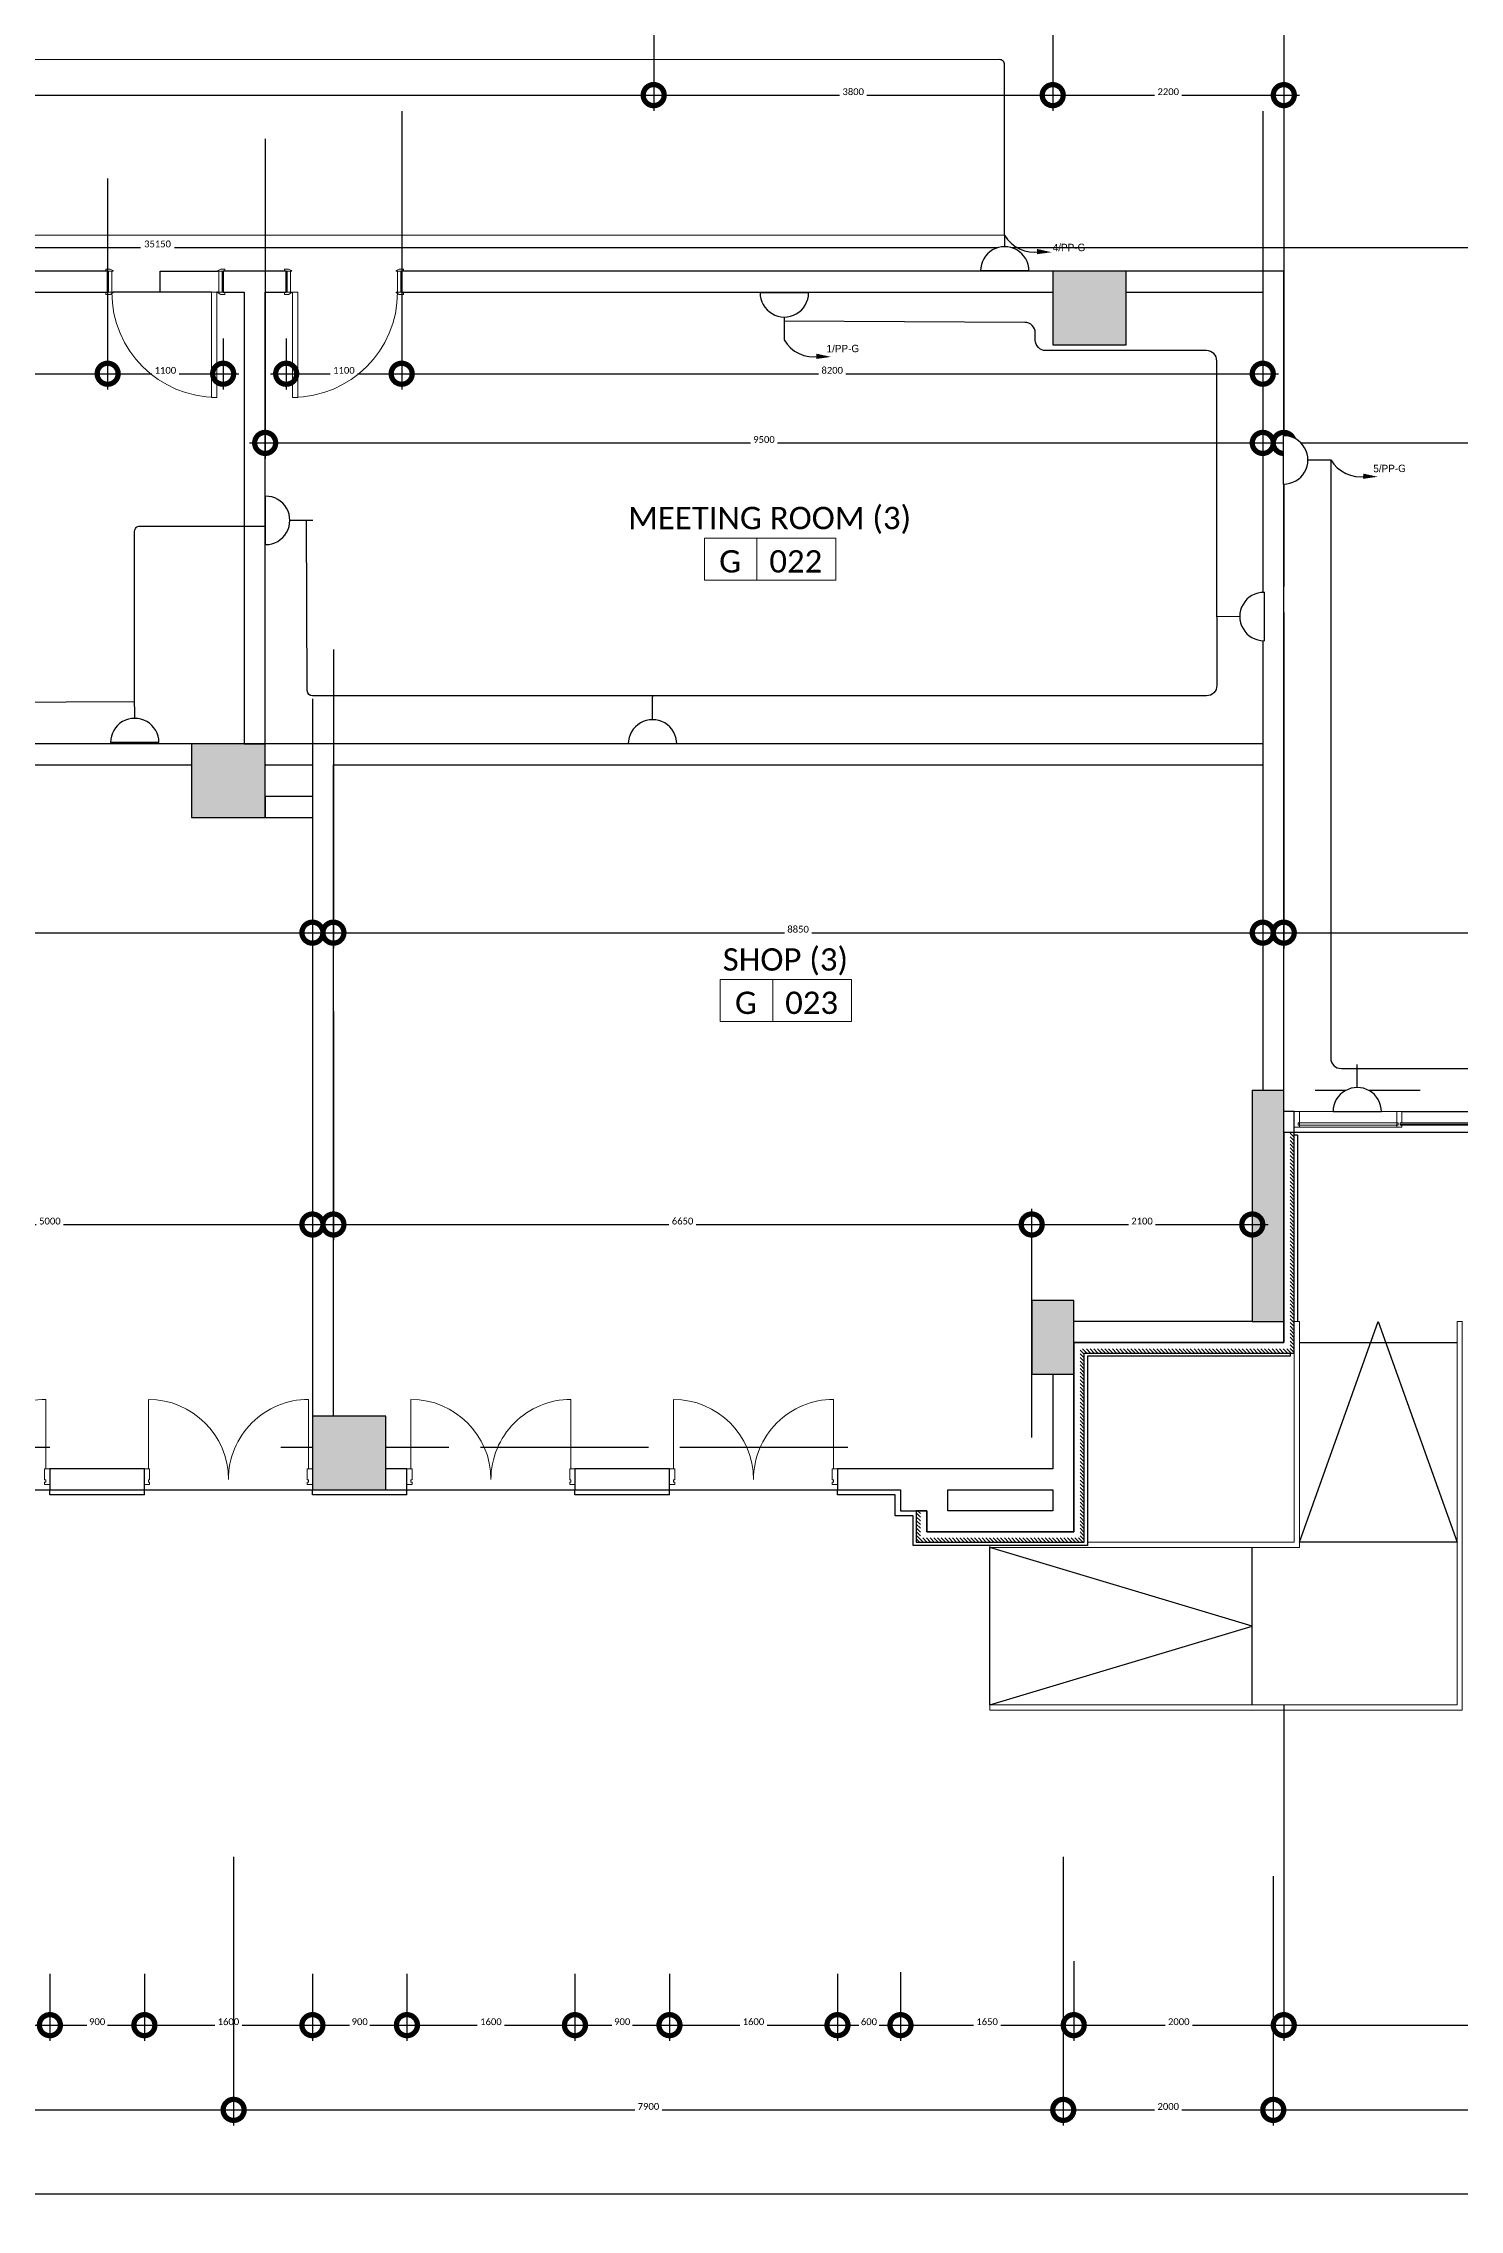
# Model space of a CAD drawing. Header units: metres. Extents: x 15.7 to 112.1, y 4.7 to 71.5.
# Drawn here: x 45.98 to 59.47, y 4.69 to 25.32 of the extents above; entities that cross this region are included whole.
import ezdxf

# ---------------------------------------------------------------- set-up
doc = ezdxf.new("R2010")
doc.units = ezdxf.units.M
doc.set_wipeout_variables(frame=1)
doc.linetypes.add('ECG_Line-Ptrn-Sold', pattern=[9144.001000000002, 9144.000000000002, -0.001])
doc.layers.get('0').update_dxf_attribs({"color": 3})
doc.layers.add('00', color=252, linetype='Continuous')
doc.layers.add('E-SOCKET', color=3, linetype='Continuous')
for name, color, linetype, lineweight in [('A-DIM', 7, 'Continuous', 5), ('A-DOOR', 5, 'Continuous', 5), ('A-ELEV', 1, 'ECG_Line-Ptrn-Sold', 9), ('A-FLOR-HRAL', 1, 'Continuous', 9), ('A-TEXT', 7, 'ECG_Line-Ptrn-Sold', 13), ('A-WIN', 4, 'ECG_Line-Ptrn-Sold', 5)]:
    doc.layers.add(name, color=color, linetype=linetype, lineweight=lineweight)
doc.styles.add('Calibri', font='calibri.ttf', dxfattribs={"height": 0.2126391096979332})
doc.dimstyles.new('ECG_Dimn-Detl-100', dxfattribs={"dimscale": 0.3048, "dimtxt": 0.25, "dimasz": 1.312335958005249, "dimexe": 0.4921259842519685, "dimexo": 0.0625, "dimgap": 0, "dimtad": 1, "dimdec": 0, "dimlfac": 1000, "dimzin": 0, "dimdsep": 46, "dimtxsty": 'Calibri', "dimblk1": 'DOTSMALL', "dimblk2": 'DOTSMALL', "dimsah": 1, "dimcen": 0.09, "dimdle": 0.4921259842519685, "dimazin": 0, "dimtfac": 1, "dimtdec": 4, "dimtix": 1, "dimtmove": 0, "dimatfit": 3, "dimfxl": 0.4921259842519685, "dimfxlon": 1, "dimtvp": 1, "dimtolj": 1, "dimtzin": 0, "dimarcsym": 2})
doc.dimstyles.new('ECG_Dimn-Detl-100_1', dxfattribs={"dimscale": 0.3048, "dimtxt": 0.25, "dimasz": 1.312335958005249, "dimexe": 0.4921259842519685, "dimexo": 0.0625, "dimgap": 0, "dimtad": 1, "dimdec": 0, "dimlfac": 1000, "dimzin": 0, "dimdsep": 46, "dimtxsty": 'Calibri', "dimblk1": 'DOTSMALL', "dimblk2": 'DOTSMALL', "dimsah": 1, "dimcen": 0.09, "dimdle": 0.4921259842519685, "dimazin": 0, "dimtfac": 1, "dimtdec": 4, "dimtix": 1, "dimtmove": 2, "dimatfit": 3, "dimfxl": 0.4921259842519685, "dimfxlon": 1, "dimtvp": 1, "dimtolj": 1, "dimtzin": 0, "dimarcsym": 2})
doc.dimstyles.new('ECG_Dimn-Detl-100_2', dxfattribs={"dimscale": 0.3048, "dimtxt": 0.25, "dimasz": 1.312335958005249, "dimexe": 0.4921259842519685, "dimexo": 0.0625, "dimgap": 0, "dimtad": 1, "dimdec": 0, "dimlfac": 1000, "dimzin": 0, "dimdsep": 46, "dimtxsty": 'Calibri', "dimblk1": 'DOTSMALL', "dimblk2": 'DOTSMALL', "dimsah": 1, "dimcen": 0.09, "dimdle": 0.4921259842519685, "dimazin": 0, "dimtfac": 1, "dimtdec": 4, "dimtix": 1, "dimtmove": 0, "dimatfit": 3, "dimfxl": 0.4921259842519685, "dimfxlon": 1, "dimtvp": 1, "dimtolj": 1, "dimtzin": 0, "dimarcsym": 2})
pattern_1 = [(135, (0, 0), (-0.01767766952966369, -0.01767766952966369), [])]

# ---------------------------------------------------------------- blocks, each defined once
blk = doc.blocks.new('ECG_ Door-Single Leaf-Gnrc - 1100x2200 mm-2068461-GROUND FLOOR PLAN')
at = {"layer": 'A-DOOR'}
for p, q in [((-0.5669999999999624, 0.12), (-0.5269999999999624, 0.12)), ((-0.5669999999999624, 0.1000000000000001), (-0.5669999999999624, 0.12)), ((-0.4969999999999624, 0.1000000000000001), (-0.5499999999999905, 0.1000000000000001)), ((-0.5420000000002781, 0.1), (-0.5100000000002675, 0.1)), ((-0.5420000000002781, -0.1000000000009699), (-0.5420000000002781, 0.1)), ((-0.5269999999999624, 0.12), (-0.5009999999999624, 0.106)), ((-0.5100000000002675, 0.1), (-0.5100000000002675, -0.1000000000009699)), ((0.5499999999999646, 0.1000000000000001), (0.4970000000000309, 0.1000000000000001)), ((0.501000000000031, 0.106), (0.5270000000000309, 0.12)), ((0.5099999999997161, 0.1), (0.541999999999727, 0.1)), ((0.5099999999997161, -0.1000000000009699), (0.5099999999997161, 0.1)), ((0.5270000000000309, 0.12), (0.5670000000000309, 0.12)), ((0.541999999999727, 0.1), (0.541999999999727, -0.1000000000009699)), ((0.5670000000000309, 0.12), (0.5670000000000307, 0.1000000000000001)), ((-0.5669999999999621, -0.1200000000009715), (-0.566999999999962, -0.1000000000009752)), ((-0.526999999999962, -0.1200000000009748), (-0.5669999999999621, -0.1200000000009715)), ((-0.54999999999999, -0.1000000000009743), (-0.4969999999999621, -0.1000000000009715)), ((-0.5100000000002675, -0.1000000000009699), (-0.5420000000002781, -0.1000000000009699)), ((-0.5009999999999623, -0.1060000000009714), (-0.526999999999962, -0.1200000000009748)), ((0.4400000000000354, -0.1000000000009684), (0.4900000000000354, -0.1000000000009684)), ((0.4400000000000354, -1.100000000000968), (0.4400000000000354, -0.1000000000009684)), ((0.440000000000032, -0.1000000000009684), (0.440000000000032, -1.100000000000968)), ((0.490000000000032, -0.1000000000009684), (0.440000000000032, -0.1000000000009684)), ((0.4900000000000354, -0.1000000000009684), (0.4900000000000354, -1.100000000000968)), ((0.490000000000032, -1.100000000000968), (0.490000000000032, -0.1000000000009684)), ((0.4970000000000315, -0.1000000000009683), (0.5499999999999653, -0.100000000000968)), ((0.5270000000000316, -0.120000000000968), (0.5010000000000314, -0.1060000000009682)), ((0.541999999999727, -0.1000000000009699), (0.5099999999997161, -0.1000000000009699)), ((0.5670000000000316, -0.1200000000009678), (0.5270000000000316, -0.120000000000968)), ((0.5670000000000315, -0.1000000000009679), (0.5670000000000316, -0.1200000000009678)), ((0.4900000000000354, -1.100000000000968), (0.4400000000000354, -1.100000000000968)), ((0.440000000000032, -1.100000000000968), (0.490000000000032, -1.100000000000968))]:
    blk.add_line(p, q, dxfattribs=at)
for centre, radius, start, end in [((-0.5049999999999624, 0.099), 0.008062257748298605, 7.125016348902999, 60.255118703058), ((0.5050000000000309, 0.099), 0.008062257748298501, 119.7448812969416, 172.8749836510976), ((0.4900000000000304, -0.1000000000009634), 1.000000000000006, 180.0000000000001, 269.9999999999997), ((-0.504999999999962, -0.09900000000097144), 0.008062257748298461, 299.7448812969413, 352.8749836510972), ((0.5050000000000314, -0.09900000000096815), 0.00806225774829855, 187.125016348903, 240.2551187030582)]:
    blk.add_arc(centre, radius, start, end, dxfattribs=at)
blk = doc.blocks.new('ECG_ Door-Single Leaf-Gnrc - 1100x2200 mm-2138099-GROUND FLOOR PLAN')
at = {"layer": 'A-DOOR'}
for p, q in [((0.4400000000000354, 1.100000000000968), (0.4400000000000354, 0.1000000000009684)), ((0.4900000000000354, 1.100000000000968), (0.4400000000000354, 1.100000000000968)), ((0.440000000000032, 0.1000000000009684), (0.440000000000032, 1.100000000000968)), ((0.440000000000032, 1.100000000000968), (0.490000000000032, 1.100000000000968)), ((0.4900000000000354, 0.1000000000009684), (0.4900000000000354, 1.100000000000968)), ((0.490000000000032, 1.100000000000968), (0.490000000000032, 0.1000000000009684)), ((-0.526999999999962, 0.1200000000009748), (-0.5669999999999621, 0.1200000000009715)), ((-0.5669999999999621, 0.1200000000009715), (-0.566999999999962, 0.1000000000009752)), ((-0.5499999999999668, 0.1000000000009743), (-0.4969999999999621, 0.1000000000009715)), ((-0.5100000000002675, 0.1000000000009699), (-0.5420000000002781, 0.1000000000009699)), ((-0.5420000000002781, 0.1000000000009699), (-0.5420000000002781, -0.1)), ((-0.5009999999999623, 0.1060000000009714), (-0.526999999999962, 0.1200000000009748)), ((-0.5100000000002675, -0.1), (-0.5100000000002675, 0.1000000000009699)), ((0.4400000000000354, 0.1000000000009684), (0.4900000000000354, 0.1000000000009684)), ((0.490000000000032, 0.1000000000009684), (0.440000000000032, 0.1000000000009684)), ((0.4970000000000315, 0.1000000000009683), (0.5499999999999875, 0.100000000000968)), ((0.5270000000000316, 0.120000000000968), (0.5010000000000314, 0.1060000000009682)), ((0.5099999999997161, 0.1000000000009699), (0.5099999999997161, -0.1)), ((0.541999999999727, 0.1000000000009699), (0.5099999999997161, 0.1000000000009699)), ((0.5670000000000316, 0.1200000000009678), (0.5270000000000316, 0.120000000000968)), ((0.541999999999727, -0.1), (0.541999999999727, 0.1000000000009699)), ((0.5670000000000315, 0.1000000000009679), (0.5670000000000316, 0.1200000000009678)), ((-0.5669999999999624, -0.1000000000000001), (-0.5669999999999624, -0.12)), ((-0.5669999999999624, -0.12), (-0.5269999999999624, -0.12)), ((-0.4969999999999624, -0.1000000000000001), (-0.5499999999999673, -0.1000000000000001)), ((-0.5420000000002781, -0.1), (-0.5100000000002675, -0.1)), ((-0.5269999999999624, -0.12), (-0.5009999999999624, -0.106)), ((0.5499999999999932, -0.1000000000000001), (0.4970000000000309, -0.1000000000000001)), ((0.501000000000031, -0.106), (0.5270000000000309, -0.12)), ((0.5099999999997161, -0.1), (0.541999999999727, -0.1)), ((0.5270000000000309, -0.12), (0.5670000000000309, -0.12)), ((0.5670000000000309, -0.12), (0.5670000000000307, -0.1000000000000001))]:
    blk.add_line(p, q, dxfattribs=at)
for centre, radius, start, end in [((0.4900000000000304, 0.1000000000009634), 1.000000000000004, 89.99999999999991, 179.9999999999999), ((-0.504999999999962, 0.09900000000097144), 0.008062257748298461, 7.125016348902427, 60.25511870305836), ((0.5050000000000314, 0.09900000000096815), 0.00806225774829855, 119.7448812969414, 172.8749836510967), ((-0.5049999999999624, -0.099), 0.008062257748298605, 299.7448812969416, 352.8749836510967), ((0.5050000000000309, -0.099), 0.008062257748298501, 187.125016348902, 240.2551187030581)]:
    blk.add_arc(centre, radius, start, end, dxfattribs=at)
blk = doc.blocks.new('Railing - Railing-2168873-GROUND FLOOR PLAN')
at = {"layer": 'A-FLOR-HRAL'}
for p, q in [((59.4441800354351, 13.14732717912513), (59.49418003543511, 13.14732717912513)), ((59.44418003543511, 11.04757660616256), (59.4441800354351, 13.14732717912513)), ((59.49418003543511, 11.04757660616256), (59.49418003543511, 13.14732717912513)), ((59.44418003543512, 9.497576606162568), (59.44418003543511, 11.04757660616256)), ((59.49418003543512, 9.447576606162569), (59.49418003543511, 11.04757660616256)), ((54.99420181972787, 9.497576606162546), (57.49420181972788, 9.497576606162555)), ((54.99420181972787, 9.447576606162547), (54.99420181972787, 9.497576606162546)), ((57.49420181972788, 9.497576606162555), (59.44418003543512, 9.497576606162568)), ((54.99420181972787, 9.447576606162547), (57.49420181972788, 9.447576606162556)), ((57.49420181972788, 9.447576606162556), (59.49418003543512, 9.447576606162569))]:
    blk.add_line(p, q, dxfattribs=at)
blk = doc.blocks.new('Railing - Railing-2168877-GROUND FLOOR PLAN')
at = {"layer": 'A-FLOR-HRAL'}
for p, q in [((57.89418003543511, 13.14732717912512), (57.94418003543512, 13.14732717912512)), ((57.94418003543513, 11.04757660616247), (57.94418003543512, 13.14732717912512)), ((57.89418003543513, 11.04757660616247), (57.89418003543511, 12.84732717912516)), ((54.99420181972786, 10.99757660616254), (54.99420181972786, 11.01732717912509)), ((54.99420181972786, 10.99757660616254), (57.49420181972787, 10.99757660616255)), ((55.9239306083977, 11.04757660616254), (57.49420181972787, 11.04757660616255)), ((57.49420181972787, 11.04757660616255), (57.89418003543513, 11.04757660616255)), ((57.49420181972787, 10.99757660616255), (57.94418003543513, 10.99757660616255)), ((57.94418003543513, 10.99757660616255), (57.94418003543513, 11.04757660616247))]:
    blk.add_line(p, q, dxfattribs=at)
blk = doc.blocks.new('Rectangular Mullion - ECG-LEFT-END-MULION-DETAIL-2263705-GROUND FLOOR PLAN')
at = {"layer": 'A-ELEV'}
for p, q in [((61.79880589967477, 61.89732717912509), (62.72380589478607, 61.897327179125)), ((61.79880589967477, 61.85334679899763), (61.79880589967477, 61.87732602999235)), ((61.79880589967477, 61.87732602999235), (62.72380589478607, 61.87732602999227)), ((62.72380589478607, 61.87732602999227), (62.72380589478607, 61.85332602999227)), ((62.72380589478607, 61.85332602999227), (61.79880589967477, 61.85332602999236)), ((61.79880589967475, 61.74732717912509), (62.72380589478606, 61.747327179125))]:
    blk.add_line(p, q, dxfattribs=at)
blk = doc.blocks.new('Rectangular Mullion - ECG-LEFT-END-MULION-DETAIL-3048309-GROUND FLOOR PLAN')
at = {"layer": 'A-WIN'}
for p, q in [((0, 0.03200114913273419), (-0.05000000009503838, 0.03200114913273419)), ((-0.05000000009503838, 0.03200114913273419), (-0.05000000009503838, 0.01199999999999727)), ((-0.05000000009503838, 0.01199999999999727), (-0.03800000009504111, 0.01199999999999727)), ((-0.03800000009504111, 0.01199999999999727), (-0.03800000009504111, -0.01199999999999727)), ((0, -0.1179988508672664), (0, 0.03200114913273419)), ((-0.05000000009503838, -0.01199999999999727), (-0.05000000009503838, -0.1179988508672664)), ((-0.03800000009504111, -0.01199999999999727), (-0.05000000009503838, -0.01199999999999727)), ((-0.05000000009503838, -0.1179988508672664), (0, -0.1179988508672664))]:
    blk.add_line(p, q, dxfattribs=at)
blk = doc.blocks.new('Rectangular Mullion - ECG-MID-MULION-DETAIL-3048310-GROUND FLOOR PLAN')
at = {"layer": 'A-WIN'}
for p, q in [((-0.02499950697175118, 0.03202191814012485), (0.02500000479366518, 0.03202191814012485)), ((-0.02499950697175118, 0.01202076900953634), (-0.02499950697175118, 0.03202191814012485)), ((-0.009548785476579178, 0.01202076900953634), (-0.02499950697175118, 0.01202076900953634)), ((-0.009548785476579178, -0.01197923099472037), (-0.009548785476579178, 0.01202076900953634)), ((0.02500000479366518, 0.01202076900953634), (0.00954879506575744, 0.01202076900953634)), ((0.00954879506575744, 0.01202076900953634), (0.00954879506575744, -0.01197923099472037)), ((0.02500000479366518, 0.03202191814012485), (0.02500000479366518, 0.01202076900953634)), ((-0.02499999525299936, -0.1179780818598757), (-0.02499999525299936, -0.01197923099472037)), ((-0.02499999525299936, -0.01197923099472037), (-0.009548785476579178, -0.01197923099472037)), ((0.02500000479366518, -0.1179780818598757), (-0.02499999525299936, -0.1179780818598757)), ((0.00954879506575744, -0.01197923099472037), (0.02500000479366518, -0.01197923099472037)), ((0.02500000479366518, -0.01197923099472037), (0.02500000479366518, -0.1179780818598757))]:
    blk.add_line(p, q, dxfattribs=at)
blk = doc.blocks.new('ECG-CURTAI WALL-PANEL-WITH DETAIL - ECG-CURTAI WALL-CLEAR GLASS PANE-3430828-GROUND FLOOR PLAN')
at = {"layer": 'A-WIN'}
for p, q in [((0.4904512097288265, 0.009999609374995945), (-0.4904512097288261, 0.009999609374995945)), ((0.4904512097288265, 0.007999218749997773), (-0.4904512097288261, 0.007999218749997773)), ((0.4904512097288265, 0.005998828124999602), (-0.4904512097288261, 0.005998828124999602)), ((0.4749999999524215, 0.01199960937499596), (-0.4750000000009188, 0.01199960937499596)), ((0.4904512097288264, -0.005999896240243945), (-0.4904512097288262, -0.005999896240243945)), ((0.4904512097288264, -0.007999930826827335), (-0.4904512097288262, -0.007999930826827335)), ((0.4904512097288264, -0.009999965413410725), (-0.4904512097288262, -0.009999965413410725)), ((0.475000488233668, -0.01199994812011904), (-0.4750000000009106, -0.01199994812011904))]:
    blk.add_line(p, q, dxfattribs=at)
blk = doc.blocks.new('M_Door-Curtain-Wall-Double-Storefront - M_Door-Curtain-Wall-Double-Storefront-3337631-GROUND FLOOR PLAN')
at = {"layer": 'A-DOOR'}
for p, q in [((-0.7619999999049416, 0.1179988508672258), (-0.7619999999049416, 0.7775499999049412)), ((0.7619999999049416, 0.1179988508673025), (0.7619999999049416, 0.7775499999049418))]:
    blk.add_line(p, q, dxfattribs=at)
for centre, radius, start, end in [((-0.7619999999049416, 0.01554999999999971), 0.7619999999049422, 3.943887805014761e-13, 90.0000000000004), ((0.7619999999049416, 0.01555000000000016), 0.7619999999049409, 89.9999999999996, 179.9999999999996)]:
    blk.add_arc(centre, radius, start, end, dxfattribs=at)
blk = doc.blocks.new('Rectangular Mullion - ECG-RIGHT-END-MULION-DETAIL-3271408-GROUND FLOOR PLAN')
at = {"layer": 'A-WIN'}
for p, q in [((-0.05000000009503838, 0.01199999999999727), (-0.05000000009503838, 0.03200114913269954)), ((-0.05000000009503838, 0.03200114913269954), (0, 0.03200114913269954)), ((-0.03800000009504111, 0.01199999999999727), (-0.05000000009503838, 0.01199999999999727)), ((-0.03800000009504111, -0.01199999999999727), (-0.03800000009504111, 0.01199999999999727)), ((0, 0.03200114913269954), (0, -0.117998850867301)), ((-0.05000000009503838, -0.117998850867301), (-0.05000000009503838, -0.01199999999999727)), ((-0.05000000009503838, -0.01199999999999727), (-0.03800000009504111, -0.01199999999999727)), ((0, -0.117998850867301), (-0.05000000009503838, -0.117998850867301))]:
    blk.add_line(p, q, dxfattribs=at)
blk = doc.blocks.new('Rectangular Mullion - ECG-LEFT-END-MULION-DETAIL-3337275-GROUND FLOOR PLAN')
at = {"layer": 'A-WIN'}
for p, q in [((0, 0.03200114913269954), (-0.05000000009503838, 0.03200114913269954)), ((-0.05000000009503838, 0.03200114913269954), (-0.05000000009503838, 0.01199999999999727)), ((-0.05000000009503838, 0.01199999999999727), (-0.03800000009504111, 0.01199999999999727)), ((-0.03800000009504111, 0.01199999999999727), (-0.03800000009504111, -0.01199999999999727)), ((0, -0.1179988508672317), (0, 0.03200114913269954)), ((-0.05000000009503838, -0.01199999999999727), (-0.05000000009503838, -0.1179988508672317)), ((-0.03800000009504111, -0.01199999999999727), (-0.05000000009503838, -0.01199999999999727)), ((-0.05000000009503838, -0.1179988508672317), (0, -0.1179988508672317))]:
    blk.add_line(p, q, dxfattribs=at)
blk = doc.blocks.new('ECG_G-Tag-Room - ECG_G-Tag-Room-Engl-1568319-GROUND FLOOR PLAN')
at = {"layer": 'A-TEXT'}
for p, q in [((-0.006249999999999996, 0), (-0.006249999999999996, -0.004)), ((0.00625, 0), (-0.006249999999999996, 0)), ((-0.001249999999999994, -0.004), (-0.001249999999999987, 0)), ((0.00625, 0), (0.00625, -0.004)), ((0.006250000000000001, -0.004), (-0.006249999999999996, -0.004))]:
    blk.add_line(p, q, dxfattribs=at)
blk = doc.blocks.new('_DotSmall')
at = {"color": 0, "linetype": 'ByBlock', "const_width": 0.5}
blk.add_lwpolyline([(-0.0625, 0, 1), (0.0625, 0, 1)], format="xyb", close=True, dxfattribs=at)
blk = doc.blocks.new('SS')
at = {"color": 3}
blk.add_wipeout([(-0.2306978319220434, -0.0003616108363601045), (-0.22219485645043036, 0.06205695918177401), (-0.2021871698154923, 0.11109441380151347), (-0.16697543701742643, 0.15918801414910644), (-0.12594592715230613, 0.19328539481722717), (-0.06945470066824717, 0.21999469305186742), (-0.025000102676595366, 0.22933951966912614), (0.04985435290689984, 0.22524689545500454), (0.11234024185159361, 0.20149761903459884), (0.15515500864175855, 0.17072944593501171), (0.19494773768809584, 0.12335720484102608), (0.21750319180295258, 0.07690241850187629), (0.22931783062951966, 0.025198273180657704), (0.22931783062951008, -0.00036161083664865146)], dxfattribs=at)
at = {"layer": 'E-SOCKET', "color": 3}
for points in [[(-0.0003726482709680567, 0.2308167083197077), (-0.001501549218573928, 0.4485551619594617)], [(0.2306978319220434, -0.0003616108366486515), (-0.2306978319220434, -0.0003616108364212778)]]:
    blk.add_lwpolyline(points, dxfattribs=at)
blk.add_arc((0, 0), 0.2306981153280665, 359.91019092976, 180.0898090701878, dxfattribs=at)

msp = doc.modelspace()

# ---------------------------------------------------------------- hatches: boundary and pattern name
at = {"layer": '00'}
for points in [[(56.29393060839777, 22.44732717912509), (56.29393060839777, 23.14732717912507), (55.59393060839778, 23.14732717912507), (55.59393060839778, 22.44732717912509)], [(48.0939306013457, 17.94732717912506), (48.0939306013457, 18.64732717912512), (47.39393060134572, 18.64732717912512), (47.39393060134572, 17.94732717912506)], [(57.79393060839777, 13.14732717912519), (57.79393060839777, 15.34732717912517), (57.49393060839777, 15.34732717912517), (57.49393060839777, 13.14732717912519)], [(55.39393060839776, 12.64732717912509), (55.79393060839781, 12.64732717912509), (55.79393060839781, 13.34732717912514), (55.39393060839776, 13.34732717912514)], [(48.54393060839782, 11.54732717912513), (49.2439306083978, 11.54732717912513), (49.2439306083978, 12.2473271791251), (48.54393060839782, 12.2473271791251)]]:
    msp.add_hatch(color=256, dxfattribs=at).paths.add_polyline_path(points, flags=0)
h = msp.add_hatch(dxfattribs=at)
h.set_pattern_fill('FP_2', color=256, style=0, pattern_type=2)
h.set_pattern_definition(pattern_1)
h.paths.add_polyline_path([(57.85418003543516, 12.88732717912511), (57.89418003543522, 12.88732717912511), (57.89418003543522, 14.94732717912518), (57.85418003543516, 14.94732717912518), (57.85418003543516, 12.94732717912516)], flags=0)
h = msp.add_hatch(dxfattribs=at)
h.set_pattern_fill('FP_2', color=256, style=0, pattern_type=2)
h.set_pattern_definition(pattern_1)
h.paths.add_polyline_path([(55.8539306083978, 11.0873271791251), (55.89393060839779, 11.08732717912516), (55.89393060839779, 12.88732717912511), (55.8539306083978, 12.88732717912518), (55.8539306083978, 11.14732717912508)], flags=0)
h = msp.add_hatch(dxfattribs=at)
h.set_pattern_fill('FP_2', color=256, style=0, pattern_type=2)
h.set_pattern_definition(pattern_1)
h.paths.add_polyline_path([(57.89418003543522, 12.84732717912519), (57.89418003543522, 12.88732717912511), (55.89393060839779, 12.88732717912518), (55.89393060839779, 12.84732717912519), (56.45899051680286, 12.84732717912519)], flags=0)
h = msp.add_hatch(dxfattribs=at)
h.set_pattern_fill('FP_2', color=256, style=0, pattern_type=2)
h.set_pattern_definition(pattern_1)
h.paths.add_polyline_path([(54.33393060839779, 11.08732717912516), (54.33393060839779, 11.3473271791251), (54.2939306083978, 11.3473271791251), (54.2939306083978, 11.08732717912516)], flags=0)
h = msp.add_hatch(dxfattribs=at)
h.set_pattern_fill('FP_2', color=256, style=0, pattern_type=2)
h.set_pattern_definition(pattern_1)
h.paths.add_polyline_path([(55.00197127383433, 11.0473271791251), (55.89393060839779, 11.0473271791251), (55.89393060839779, 11.08732717912516), (54.2939306083978, 11.08732717912516), (54.2939306083978, 11.0473271791251)], flags=0)

# ---------------------------------------------------------------- linework, layer by layer
for points in [[(53.48208901928346, 22.33238461717143, 0, 0.05, 0), (53.34318877373475, 22.33781147296416, 0.05, 0.05, 0)], [(58.68876260577745, 21.19106420758426, 0, 0.05, 0), (58.54986236022873, 21.19649106337699, 0.05, 0.05, 0)]]:
    msp.add_lwpolyline(points, format="xyseb")
for p, q in [((57.79418003543514, 25.44732717912499), (57.79418003543514, 23.14732717912502)), ((46.59393060839775, 23.14732717912504), (40.09393060839771, 23.14732717912511)), ((46.59393060839775, 22.94732717912508), (46.59393060839775, 23.14732717912504)), ((47.09393060839771, 22.94732717912505), (47.09393060839771, 23.14732717912506)), ((47.09393060839771, 23.14732717912506), (47.64093060839777, 23.14732717912506)), ((48.29393060839771, 23.14732717912504), (47.69393060839771, 23.14732717912504)), ((47.69393060839771, 23.14732717912504), (47.69393060839771, 22.94732717912508)), ((48.29393060839771, 22.94732717912508), (48.29393060839771, 23.14732717912504)), ((55.59393060839771, 23.14732717912504), (49.39393060839767, 23.14732717912504)), ((49.39393060839767, 23.14732717912504), (49.39393060839767, 22.94732717912508)), ((56.29393060839769, 23.14732717912504), (55.59393060839771, 23.14732717912504)), ((55.59393060839771, 23.14732717912504), (55.59393060839771, 22.94732717912501)), ((56.29393060839769, 22.94732717912501), (56.29393060839769, 23.14732717912504)), ((57.7941800354351, 23.14732717912504), (56.29393060839769, 23.14732717912504)), ((57.7941800354351, 22.94732717912501), (57.7941800354351, 23.14732717912504)), ((40.49393060839775, 22.94732717912508), (46.59393060839775, 22.94732717912508)), ((47.58393060839777, 22.94732717912506), (46.64693060839777, 22.94732717912506)), ((47.64093060839777, 22.94732717912506), (47.63393060839777, 22.94732717912506)), ((47.69393060839771, 22.94732717912508), (47.89393060839773, 22.94732717912508)), ((47.89393060839773, 22.94732717912508), (47.89393060839773, 18.64732717912509)), ((48.09393060839776, 18.64732717912502), (48.09393060839776, 22.94732717912508)), ((48.09393060839776, 22.94732717912508), (48.29393060839771, 22.94732717912508)), ((49.39393060839767, 22.94732717912508), (55.59393060839771, 22.94732717912501)), ((55.59393060839771, 22.94732717912501), (55.59393060839771, 22.44732717912506)), ((56.29393060839769, 22.44732717912506), (56.29393060839769, 22.94732717912501)), ((56.29393060839769, 22.94732717912501), (57.59393060839775, 22.94732717912501)), ((57.59393060839775, 22.94732717912501), (57.59393060839775, 18.64732717912502)), ((57.7939306083977, 15.34732717912514), (57.7939306083977, 22.94732717912501)), ((57.7939306083977, 22.94732717912501), (57.7941800354351, 22.94732717912501)), ((57.79418003543514, 22.94732717912501), (57.79418003543514, 20.14732717912516)), ((55.59393060839771, 22.44732717912506), (56.29393060839769, 22.44732717912506)), ((47.39393060134566, 18.64732717912509), (40.49393060134529, 18.64732717912509)), ((48.09393060134564, 18.64732717912509), (47.39393060134566, 18.64732717912509)), ((47.39393060134566, 18.64732717912509), (47.39393060134566, 18.44732717912506)), ((47.89393060839773, 18.64732717912509), (48.09393060839776, 18.64732717912502)), ((57.59393060839775, 18.64732717912502), (48.09393060134564, 18.64732717912502)), ((48.09393060134564, 18.44732717912506), (48.09393060134564, 18.64732717912509)), ((41.24393060839775, 18.44732717912506), (47.39393060134566, 18.44732717912506)), ((47.39393060134566, 18.44732717912506), (47.39393060134566, 17.94732717912504)), ((48.09393060134564, 18.44732717912506), (48.54393060839769, 18.44732717912506)), ((48.09393060134564, 17.94732717912504), (48.09393060134564, 18.44732717912506)), ((48.54393060839769, 18.44732717912506), (48.54393060839769, 18.14732717912506)), ((48.74393060839771, 18.44732717912506), (57.59393060839775, 18.44732717912499)), ((48.74393060839771, 12.24732717912509), (48.74393060839771, 18.44732717912506)), ((57.59393060839768, 18.44732717912499), (57.59393060839768, 15.34732717912514)), ((47.39393060134566, 17.94732717912504), (48.09393060134564, 17.94732717912504)), ((48.54393060839769, 18.14732717912506), (48.09393060134564, 18.14732717912506)), ((48.09393060134564, 18.14732717912506), (48.09393060134564, 17.94732717912504)), ((48.09393060134564, 17.94732717912504), (48.54393060839769, 17.94732717912504)), ((48.54393060839769, 17.94732717912504), (48.54393060839769, 12.24732717912509)), ((57.59393060839768, 15.34732717912514), (57.4939306083977, 15.34732717912514)), ((57.4939306083977, 15.34732717912514), (57.4939306083977, 13.14732717912516)), ((57.7939306083977, 15.34732717912514), (57.59393060839768, 15.34732717912514)), ((57.7939306083977, 15.14732717912519), (57.7939306083977, 15.34732717912514)), ((59.0939306083977, 15.34732717912514), (58.0939306083977, 15.34732717912514)), ((57.89418003543515, 15.14732717912519), (57.7939306083977, 15.14732717912519)), ((57.7939306083977, 14.94732717912517), (57.7939306083977, 15.14732717912519)), ((57.89418003543515, 14.94732717912517), (57.89418003543515, 15.14732717912519)), ((58.91918004022878, 15.14732717912516), (59.86918004018211, 15.14732717912515)), ((58.91918004022879, 15.14732717912513), (59.86918004018212, 15.14732717912513)), ((57.89418003543515, 14.94732717912517), (57.7939306083977, 14.94732717912517)), ((57.7939306083977, 13.14732717912516), (57.7939306083977, 14.94732717912517)), ((57.7941800354351, 14.94732717912517), (57.7941800354351, 12.94732717912514)), ((57.89418003543515, 12.84732717912516), (57.89418003543515, 14.94732717912517)), ((67.69393060839775, 14.94732717912513), (57.89418003543511, 14.94732717912516)), ((67.66393060839772, 14.94732717912513), (57.89418003543515, 14.94732717912516)), ((57.9239306083977, 14.92232717912516), (57.89418003543515, 14.92232717912516)), ((57.9239306083977, 14.92232717912516), (57.9239306083977, 13.14732717912512)), ((55.79393060839774, 13.34732717912511), (55.39393060839769, 13.34732717912511)), ((55.39393060839769, 13.34732717912511), (55.39393060839769, 12.64732717912507)), ((55.79393060839774, 13.14732717912516), (55.79393060839774, 13.34732717912511)), ((57.4939306083977, 13.14732717912509), (55.79393060839774, 13.14732717912516)), ((55.79393060839774, 12.94732717912514), (55.79393060839774, 13.14732717912516)), ((57.4939306083977, 13.14732717912516), (57.7939306083977, 13.14732717912516)), ((57.7939306083977, 12.94732717912514), (57.7939306083977, 13.14732717912509)), ((57.94418003543513, 11.04757660616247), (58.6941800354351, 13.14732717912512)), ((58.6941800354351, 13.14732717912512), (59.44418003543511, 11.04757660616256)), ((55.79393060839774, 12.94732717912514), (57.7939306083977, 12.94732717912514)), ((55.79393060839774, 12.94732717912514), (55.79393060839774, 11.14732717912506)), ((57.79418003543503, 12.94732717912514), (55.79393060839774, 12.94732717912514)), ((55.79393060839774, 12.64732717912507), (55.79393060839774, 12.94732717912514)), ((55.89393060839772, 11.04732717912508), (55.89393060839772, 12.84732717912516)), ((55.89393060839772, 12.84732717912516), (57.89418003543515, 12.84732717912516)), ((57.8589306083977, 12.81732717912513), (55.9239306083977, 12.81732717912514)), ((55.9239306083977, 12.81732717912514), (55.9239306083977, 11.01732717912509)), ((57.8589306083977, 12.81732717912513), (57.8589306083977, 12.84732717912516)), ((57.94418003543512, 12.94732717912514), (59.4441800354351, 12.94732717912514)), ((55.39393060839769, 12.64732717912507), (55.59393060839771, 12.64732717912507)), ((55.59393060839771, 12.64732717912507), (55.59393060839771, 11.74732717912513)), ((55.59393060839771, 12.64732717912507), (55.79393060839774, 12.64732717912507)), ((55.79393060839774, 11.14732717912506), (55.79393060839774, 12.64732717912507)), ((48.74393060839771, 12.24732717912509), (48.54393060839776, 12.24732717912509)), ((48.54393060839776, 12.24732717912509), (48.54393060839776, 11.54732717912511)), ((49.24393060839774, 12.24732717912509), (48.74393060839771, 12.24732717912509)), ((49.24393060839774, 11.74732717912513), (49.24393060839774, 12.24732717912509)), ((46.04393060839772, 11.94732717912511), (44.44393060839774, 11.94732717912512)), ((48.54393060839776, 11.94732717912511), (48.24393060839774, 11.94732717912511)), ((49.84393060839772, 11.9473271791251), (49.24393060839775, 11.9473271791251)), ((51.74393060839773, 11.94732717912509), (50.14393060839774, 11.9473271791251)), ((53.64393060839772, 11.94732717912509), (52.04393060839774, 11.94732717912509)), ((46.94393060839771, 11.74732717912513), (46.0439306083977, 11.74732717912513)), ((46.0439306083977, 11.74732717912513), (46.0439306083977, 11.54732717912511)), ((46.94393060839771, 11.54732717912511), (46.94393060839771, 11.74732717912513)), ((49.44393060839769, 11.74732717912513), (49.24393060839774, 11.74732717912513)), ((49.24393060839774, 11.54732717912511), (49.24393060839774, 11.74732717912513)), ((49.44393060839769, 11.54732717912511), (49.44393060839769, 11.74732717912513)), ((51.94393060839775, 11.74732717912513), (51.04393060839774, 11.74732717912513)), ((51.04393060839774, 11.74732717912513), (51.04393060839774, 11.54732717912511)), ((51.94393060839775, 11.54732717912511), (51.94393060839775, 11.74732717912513)), ((55.59393060839771, 11.74732717912513), (53.54393060839773, 11.74732717912513)), ((53.54393060839773, 11.74732717912513), (53.54393060839773, 11.54732717912511)), ((44.44393060839772, 11.54732717912512), (46.0439306083977, 11.54732717912512)), ((46.0439306083977, 11.54732717912511), (46.94393060839771, 11.54732717912511)), ((46.04393060839774, 11.49732717912514), (46.04393060839774, 11.54732717912514)), ((46.94393060839772, 11.49732717912514), (46.04393060839774, 11.49732717912514)), ((46.94393060839772, 11.49732717912514), (46.94393060839772, 11.54732717912514)), ((46.94393060839772, 11.54732717912512), (48.54393060839773, 11.54732717912512)), ((48.54393060839776, 11.54732717912511), (49.24393060839774, 11.54732717912511)), ((48.54393060839773, 11.49732717912514), (48.54393060839773, 11.54732717912514)), ((49.44393060839773, 11.49732717912513), (48.54393060839773, 11.49732717912514)), ((49.24393060839774, 11.54732717912511), (49.44393060839769, 11.54732717912511)), ((49.44393060839774, 11.54732717912512), (51.04393060839774, 11.54732717912512)), ((49.44393060839773, 11.49732717912513), (49.44393060839773, 11.54732717912513)), ((51.04393060839774, 11.54732717912511), (51.94393060839775, 11.54732717912511)), ((51.04393060839774, 11.49732717912513), (51.04393060839774, 11.54732717912513)), ((51.94393060839773, 11.49732717912512), (51.04393060839774, 11.49732717912513)), ((51.94393060839773, 11.49732717912512), (51.94393060839773, 11.54732717912512)), ((51.94393060839775, 11.54732717912512), (53.54393060839773, 11.54732717912512)), ((53.54393060839773, 11.54732717912511), (54.14393060839773, 11.54732717912511)), ((53.54393060839774, 11.49732717912512), (53.54393060839774, 11.54732717912512)), ((54.09393060839771, 11.49732717912512), (53.54393060839774, 11.49732717912512)), ((54.09393060839771, 11.29732717912509), (54.09393060839771, 11.49732717912512)), ((54.14393060839773, 11.54732717912511), (54.14393060839773, 11.34732717912508)), ((54.14393060839773, 11.34732717912508), (54.39393060839771, 11.34732717912508)), ((54.29393060839773, 11.34732717912508), (54.29393060839773, 11.04732717912508)), ((54.39393060839771, 11.34732717912508), (54.29393060839773, 11.34732717912508)), ((54.39393060839771, 11.34732717912508), (54.39393060839771, 11.14732717912506)), ((54.39393060839771, 11.14732717912506), (54.39393060839771, 11.34732717912508)), ((54.59393060839773, 11.54732717912511), (55.59393060839771, 11.54732717912511)), ((54.59393060839773, 11.34732717912508), (54.59393060839773, 11.54732717912511)), ((55.59393060839771, 11.34732717912508), (54.59393060839773, 11.34732717912508)), ((55.59393060839771, 11.54732717912511), (55.59393060839771, 11.34732717912508)), ((54.26393060839772, 11.29732717912509), (54.09393060839771, 11.29732717912509)), ((54.26393060839772, 11.01732717912509), (54.26393060839772, 11.29732717912509)), ((54.39393060839771, 11.14732717912506), (55.79393060839774, 11.14732717912506)), ((55.79393060839774, 11.14732717912506), (54.39393060839771, 11.14732717912506)), ((55.9239306083977, 11.01732717912509), (54.26393060839772, 11.01732717912509)), ((54.29393060839773, 11.04732717912508), (55.89393060839772, 11.04732717912508)), ((54.99420181972787, 9.497576606162536), (54.99420181972786, 10.99757660616253)), ((57.49420181972787, 10.24757660616255), (54.99420181972786, 10.99757660616254)), ((57.49420181972788, 9.49757660616256), (57.49420181972787, 10.99757660616255)), ((59.44418003543511, 11.04757660616256), (57.94418003543513, 11.04757660616255))]:
    msp.add_line(p, q, dxfattribs=at)
at = {"layer": '00', "color": 252}
msp.add_line((54.99420181972787, 9.497576606162545), (57.49420181972787, 10.24757660616255), dxfattribs=at)

# ---------------------------------------------------------------- block references
at = {"layer": '00'}
for name, p in [('ECG_ Door-Single Leaf-Gnrc - 1100x2200 mm-2068461-GROUND FLOOR PLAN', (47.14393060839774, 23.04732717912506)), ('ECG-CURTAI WALL-PANEL-WITH DETAIL - ECG-CURTAI WALL-CLEAR GLASS PANE-3430828-GROUND FLOOR PLAN', (59.39418004022969, 15.02932832825785)), ('Railing - Railing-2168873-GROUND FLOOR PLAN', (0, 0)), ('Railing - Railing-2168877-GROUND FLOOR PLAN', (0, 0)), ('M_Door-Curtain-Wall-Double-Storefront - M_Door-Curtain-Wall-Double-Storefront-3337631-GROUND FLOOR PLAN', (45.24393060839773, 11.62932832825789)), ('M_Door-Curtain-Wall-Double-Storefront - M_Door-Curtain-Wall-Double-Storefront-3337631-GROUND FLOOR PLAN', (47.74393060839773, 11.62932832825789)), ('M_Door-Curtain-Wall-Double-Storefront - M_Door-Curtain-Wall-Double-Storefront-3337631-GROUND FLOOR PLAN', (50.24393060839773, 11.62932832825788)), ('M_Door-Curtain-Wall-Double-Storefront - M_Door-Curtain-Wall-Double-Storefront-3337631-GROUND FLOOR PLAN', (52.74393060839774, 11.62932832825787))]:
    msp.add_blockref(name, p, dxfattribs=at)
at = {"layer": '00', "rotation": 180}
for name, p in [('ECG_ Door-Single Leaf-Gnrc - 1100x2200 mm-2138099-GROUND FLOOR PLAN', (48.8439306083977, 23.04732717912506)), ('Rectangular Mullion - ECG-LEFT-END-MULION-DETAIL-3048309-GROUND FLOOR PLAN', (57.89418003543511, 15.02932832825798)), ('Rectangular Mullion - ECG-LEFT-END-MULION-DETAIL-2263705-GROUND FLOOR PLAN', (120.6679859303158, 76.89465435825065)), ('Rectangular Mullion - ECG-LEFT-END-MULION-DETAIL-3337275-GROUND FLOOR PLAN', (46.94393060839772, 11.62932832825789)), ('Rectangular Mullion - ECG-LEFT-END-MULION-DETAIL-3337275-GROUND FLOOR PLAN', (49.44393060839773, 11.62932832825788)), ('Rectangular Mullion - ECG-LEFT-END-MULION-DETAIL-3337275-GROUND FLOOR PLAN', (51.94393060839773, 11.62932832825787))]:
    msp.add_blockref(name, p, dxfattribs=at)
at = {"layer": '00', "xscale": 99.99999999999993, "yscale": 99.99999999999993, "zscale": 99.99999999999993}
for p in [(52.90217455281695, 20.60700591200026), (53.05266215594632, 16.40405249520884)]:
    msp.add_blockref('ECG_G-Tag-Room - ECG_G-Tag-Room-Engl-1568319-GROUND FLOOR PLAN', p, dxfattribs=at)
at = {"layer": '00', "extrusion": (0, 0, -1), "rotation": 180}
for name, p in [('Rectangular Mullion - ECG-MID-MULION-DETAIL-3048310-GROUND FLOOR PLAN', (-58.89418003543511, 15.02932832825789)), ('Rectangular Mullion - ECG-RIGHT-END-MULION-DETAIL-3271408-GROUND FLOOR PLAN', (-46.04393060839773, 11.62932832825789)), ('Rectangular Mullion - ECG-RIGHT-END-MULION-DETAIL-3271408-GROUND FLOOR PLAN', (-48.54393060839773, 11.62932832825788)), ('Rectangular Mullion - ECG-RIGHT-END-MULION-DETAIL-3271408-GROUND FLOOR PLAN', (-51.04393060839774, 11.62932832825788)), ('Rectangular Mullion - ECG-RIGHT-END-MULION-DETAIL-3271408-GROUND FLOOR PLAN', (-53.54393060839774, 11.62932832825787))]:
    msp.add_blockref(name, p, dxfattribs=at)

# ---------------------------------------------------------------- texts
for s, p in [('4/PP-G', (55.59396005016597, 23.33752024049763)), ('1/PP-G', (53.44012385002215, 22.37526959569873)), ('5/PP-G', (58.64679743651614, 21.23394918611156))]:
    msp.add_text(s, height=0.07078551772250737, rotation=0.3451172976396935).set_placement(p)
at = {"layer": '00', "char_height": 0.212639109697933, "attachment_point": 2, "line_spacing_factor": 1.156427148766662, "style": 'Calibri'}
for s, insert, width in [('MEETING ROOM (3)', (52.89732653140371, 20.90463122711604), 3.275999999999997), ('\\fCalibri|b0|i0|c178|p34|;G', (52.52180802938504, 20.49209149033591), 0.2549999999999997), ('022', (53.14732653140372, 20.49209149033591), 0.6119999999999993), ('SHOP (3)', (53.04781413453308, 16.70167781032463), 1.448999999999999), ('\\fCalibri|b0|i0|c178|p34|;G', (52.67229563251441, 16.2891380735445), 0.2549999999999997), ('023', (53.29781413453308, 16.2891380735445), 0.6119999999999993)]:
    msp.add_mtext(s, dxfattribs=dict(at, insert=insert, width=width))

# ---------------------------------------------------------------- dimensions: what is measured, and where the dimension line sits
at = {"layer": 'A-DIM'}
for base, p1, p2, dimstyle, override in [((51.7939306083977, 24.82506283016668), (36.79393060839769, 24.97506283016667), (51.7939306083977, 24.97506283016667), 'ECG_Dimn-Detl-100', {"dimpost": '<>', "dimfxl": 15.00000000000001}), ((55.59393060839771, 24.82448973862477), (51.7939306083977, 24.97448973862478), (55.59393060839771, 24.97448973862478), 'ECG_Dimn-Detl-100', {"dimpost": '<>', "dimfxl": 3.800000000000004}), ((57.79418003543514, 24.82448973862477), (55.59393060839771, 24.97448973862478), (57.79418003543514, 24.97448973862478), 'ECG_Dimn-Detl-100', {"dimpost": '<>', "dimfxl": 2.200249427037434}), ((64.6439306083977, 23.37518094250935), (29.4939306083977, 23.52518094250935), (64.6439306083977, 23.52518094250935), 'ECG_Dimn-Detl-100', {"dimpost": '<>', "dimfxl": 35.14999999999999}), ((46.59393060839773, 22.17189186998314), (40.49393060839773, 22.32189186998314), (46.59393060839773, 22.32189186998314), 'ECG_Dimn-Detl-100_2', {"dimpost": '<>', "dimfxl": 6.100000000000009}), ((47.69393060839774, 22.17189186998314), (46.59393060839773, 22.32189186998314), (47.69393060839774, 22.32189186998314), 'ECG_Dimn-Detl-100_2', {"dimpost": '<>', "dimfxl": 1.100000000000001}), ((49.3939306083977, 22.17189186998314), (48.2939306083977, 22.32189186998314), (49.3939306083977, 22.32189186998314), 'ECG_Dimn-Detl-100_2', {"dimpost": '<>', "dimfxl": 1.100000000000001}), ((57.59393060839772, 22.17189186998314), (49.3939306083977, 22.32189186998314), (57.59393060839772, 22.32189186998314), 'ECG_Dimn-Detl-100_2', {"dimpost": '<>', "dimfxl": 8.200000000000017}), ((57.59393060839772, 21.51339752757408), (48.09393060839773, 21.66339752757408), (57.59393060839772, 21.66339752757408), 'ECG_Dimn-Detl-100', {"dimpost": '<>', "dimfxl": 9.499999999999993}), ((48.54393060839772, 16.85052671835967), (41.24393060839772, 17.00052671835967), (48.54393060839772, 17.00052671835967), 'ECG_Dimn-Detl-100', {"dimpost": '<>', "dimfxl": 7.300000000000004}), ((57.5939306083977, 16.85052671835967), (48.74393060839772, 17.00052671835967), (57.5939306083977, 17.00052671835967), 'ECG_Dimn-Detl-100', {"dimpost": '<>', "dimfxl": 8.84999999999998}), ((48.54393060839772, 14.07184230960655), (43.54393060839774, 13.92184230960655), (48.54393060839772, 14.22184230960655), 'ECG_Dimn-Detl-100_2', {"dimpost": '<>', "dimfxl": 5.008991914547257}), ((55.39393060839772, 14.07184230960655), (48.74393060839771, 14.22184230960655), (55.39393060839772, 13.92184230960655), 'ECG_Dimn-Detl-100', {"dimpost": '<>', "dimfxl": 6.656763477847179}), ((57.4939306083977, 14.07184230960655), (55.39393060839772, 13.92184230960655), (57.4939306083977, 14.22184230960655), 'ECG_Dimn-Detl-100', {"dimpost": '<>', "dimfxl": 2.12132034355963}), ((46.04393060839773, 6.449187299585168), (44.44393060839772, 6.599187299585168), (46.04393060839773, 6.599187299585168), 'ECG_Dimn-Detl-100_2', {"dimpost": '<>', "dimfxl": 1.600000000000009}), ((46.94393060839772, 6.449187299585168), (46.04393060839773, 6.599187299585168), (46.94393060839772, 6.599187299585168), 'ECG_Dimn-Detl-100_2', {"dimpost": '<>', "dimfxl": 0.8999999999999915}), ((48.54393060839773, 6.449187299585168), (46.94393060839772, 6.599187299585168), (48.54393060839773, 6.599187299585168), 'ECG_Dimn-Detl-100_2', {"dimpost": '<>', "dimfxl": 1.600000000000009}), ((49.44393060839773, 6.449187299585168), (48.54393060839773, 6.599187299585168), (49.44393060839773, 6.599187299585168), 'ECG_Dimn-Detl-100_2', {"dimpost": '<>', "dimfxl": 0.8999999999999986}), ((51.04393060839774, 6.449187299585168), (49.44393060839773, 6.599187299585168), (51.04393060839774, 6.599187299585168), 'ECG_Dimn-Detl-100_2', {"dimpost": '<>', "dimfxl": 1.600000000000009}), ((51.94393060839773, 6.449187299585168), (51.04393060839774, 6.599187299585168), (51.94393060839773, 6.599187299585168), 'ECG_Dimn-Detl-100_2', {"dimpost": '<>', "dimfxl": 0.8999999999999915}), ((53.54393060839774, 6.449187299585168), (51.94393060839773, 6.599187299585168), (53.54393060839774, 6.599187299585168), 'ECG_Dimn-Detl-100_2', {"dimpost": '<>', "dimfxl": 1.600000000000009}), ((54.14393060839772, 6.449187299585168), (53.54393060839774, 6.599187299585168), (54.14393060839772, 6.599187299585168), 'ECG_Dimn-Detl-100_2', {"dimpost": '<>', "dimfxl": 0.5999999999999801}), ((55.7939306083977, 6.449187299585168), (54.14393060839772, 6.599187299585168), (55.7939306083977, 6.599187299585168), 'ECG_Dimn-Detl-100_2', {"dimpost": '<>', "dimfxl": 1.649999999999984}), ((57.79393060839771, 6.449187299585168), (55.7939306083977, 6.599187299585168), (57.79393060839771, 6.599187299585168), 'ECG_Dimn-Detl-100_2', {"dimpost": '<>', "dimfxl": 2.000000000000007}), ((67.79393060839772, 6.449187299585168), (57.79393060839771, 6.599187299585168), (67.79393060839772, 6.599187299585168), 'ECG_Dimn-Detl-100_2', {"dimpost": '<>', "dimfxl": 10.00000000000001}), ((47.79393060839936, 5.642401790720496), (40.39393060839936, 5.792401790720495), (47.79393060839936, 5.792401790720495), 'ECG_Dimn-Detl-100', {"dimpost": '<>', "dimfxl": 7.399999999999999}), ((55.69393060839936, 5.642401790720496), (47.79393060839936, 5.792401790720495), (55.69393060839936, 5.792401790720495), 'ECG_Dimn-Detl-100', {"dimpost": '<>', "dimfxl": 7.899999999999999}), ((57.69393060839935, 5.642401790720496), (55.69393060839936, 5.792401790720495), (57.69393060839935, 5.792401790720495), 'ECG_Dimn-Detl-100', {"dimpost": '<>', "dimfxl": 1.999999999999993}), ((64.99393060839935, 5.642401790720496), (57.69393060839935, 5.792401790720495), (64.99393060839935, 5.792401790720495), 'ECG_Dimn-Detl-100', {"dimpost": '<>', "dimfxl": 7.300000000000004}), ((94.39393060839934, 4.842401790720496), (26.09393060839772, 4.992401790720495), (94.39393060839934, 4.992401790720495), 'ECG_Dimn-Detl-100', {"dimpost": '<>', "dimfxl": 68.30000000000163})]:
    msp.add_linear_dim(base=base, p1=p1, p2=p2, dimstyle=dimstyle, override=override, dxfattribs=at).render()
for base, p1, p2, location, override in [((64.6439306083977, 21.51339752757408), (57.79393060839772, 21.66339752757408), (64.6439306083977, 21.66339752757408), (61.18938742816114, 21.66624444392147), {"dimpost": '<>', "dimfxl": 6.84999999999998}), ((67.79393060839772, 16.85052671835967), (57.7939306083977, 17.00052671835967), (67.79393060839772, 17.00052671835967), (63.42628340490397, 17.00337363470707), {"dimpost": '<>', "dimfxl": 10.00000000000001})]:
    msp.add_linear_dim(base=base, p1=p1, p2=p2, location=location, dimstyle='ECG_Dimn-Detl-100_1', override=override, dxfattribs=at).render()

# ---------------------------------------------------------------- next in the draw order: block references
at = {"color": 1}
for p in [(55.13671740033185, 23.15149511502334), (46.85180680761344, 18.66165320674866), (51.78290616610553, 18.64732717912502), (58.49375130555357, 15.14553004358407)]:
    msp.add_blockref('SS', p, dxfattribs=at)
for p, rotation in [((53.03822401789147, 22.94278854338709), 179.4024067901539), ((57.79316557831679, 21.35142015944236), 270), ((48.09829645561828, 20.77595184412895), 270)]:
    msp.add_blockref('SS', p, dxfattribs=dict(at, rotation=rotation))

# ---------------------------------------------------------------- next in the draw order: linework, layer by layer
for points, format in [([(55.13521585111328, 23.60005027698281), (55.13521585111328, 25.11293166530015, 0.4142338498725613), (55.08521238784534, 25.16293166518021), (41.90778209677664, 25.16201892573898)], "xyb"), ([(55.58282216708828, 23.32932354908626, 0, 0.05, 0), (55.44392192153956, 23.33475040487899, 0.05, 0.05, 0)], "xyseb"), ([(46.85062113539745, 19.0492831208132), (41.64032455742346, 19.02226947831754), (41.64032455742346, 22.68004760834386, -0.4126958367425304), (41.69006532765577, 22.73004693633862), (43.90844352646445, 22.74154848422288)], "xyb"), ([(46.85062113539745, 19.0492831208132), (46.85062113539745, 20.67148530457704, -0.4142135623732786), (46.90062113539747, 20.72148530457704), (48.09793484478173, 20.72148530457629)], "xyb")]:
    msp.add_lwpolyline(points, format=format)
at = {"color": 3}
for points in [[(58.24172074027625, 21.35292170866093), (58.24172074027625, 15.65722176659538, 0.4157329185677432), (58.34223919981162, 15.55722311060586), (58.49243683652443, 15.55800183504143), (67.36711441403163, 15.55800183504143, 0.414281120735554), (67.46711441137158, 15.65802490035801), (67.46636820333087, 18.89322012645016), (64.2874000112661, 18.89322012645016, -0.414213562373095), (64.1874000112661, 18.99322012645016), (64.1874000112661, 24.63627813817345)], [(57.15693772939304, 19.85910188900476), (57.15693772939304, 22.29250931898499, 0.4142135623731034), (57.05693772939303, 22.39250931898499), (55.52765637428636, 22.39250931898499, -0.414213562373095), (55.42765637428636, 22.49250931898499), (55.42765637428636, 22.56052740926608, 0.4126780679362168), (55.32818090693288, 22.66052603358413), (53.03598244722548, 22.67254952823352)], [(51.78140461688696, 19.10495314033397), (48.54502963232518, 19.10495314033397, -0.4126958367425305), (48.49503030433042, 19.15469391056628), (48.48661845909058, 20.7771411045967)]]:
    msp.add_lwpolyline(points, format="xyb", dxfattribs=at)
msp.add_lwpolyline([(55.13578030158708, 23.49118105016293), (36.59340820819421, 23.48701311426469)])
msp.add_lwpolyline([(51.78140461688696, 19.10495314033397), (51.78140461688696, 19.09588234108448)], dxfattribs=at)
for centre, start, end in [((55.41806808385077, 23.65703235599491), 210.4353272354378, 279.0891255379218), ((53.31733493604595, 22.66009342408008), 210.4353272354378, 279.0891255379218), ((58.52400852253994, 21.51877301449291), 210.4353272354377, 279.0891255379217)]:
    msp.add_arc(centre, 0.3274034936611482, start, end)

# ---------------------------------------------------------------- next in the draw order: block references
at = {"color": 1, "rotation": 90}
msp.add_blockref('SS', (57.6054928913525, 19.86060343822333), dxfattribs=at)

# ---------------------------------------------------------------- next in the draw order: linework, layer by layer
at = {"color": 3}
msp.add_lwpolyline([(57.15693772939304, 19.85910188900476), (57.15693772939304, 19.20495314033397, -0.4142135623731034), (57.05693772939303, 19.10495314033397), (51.78140461688696, 19.10495314033397)], format="xyb", dxfattribs=at)

doc.saveas('drawing.dxf')
